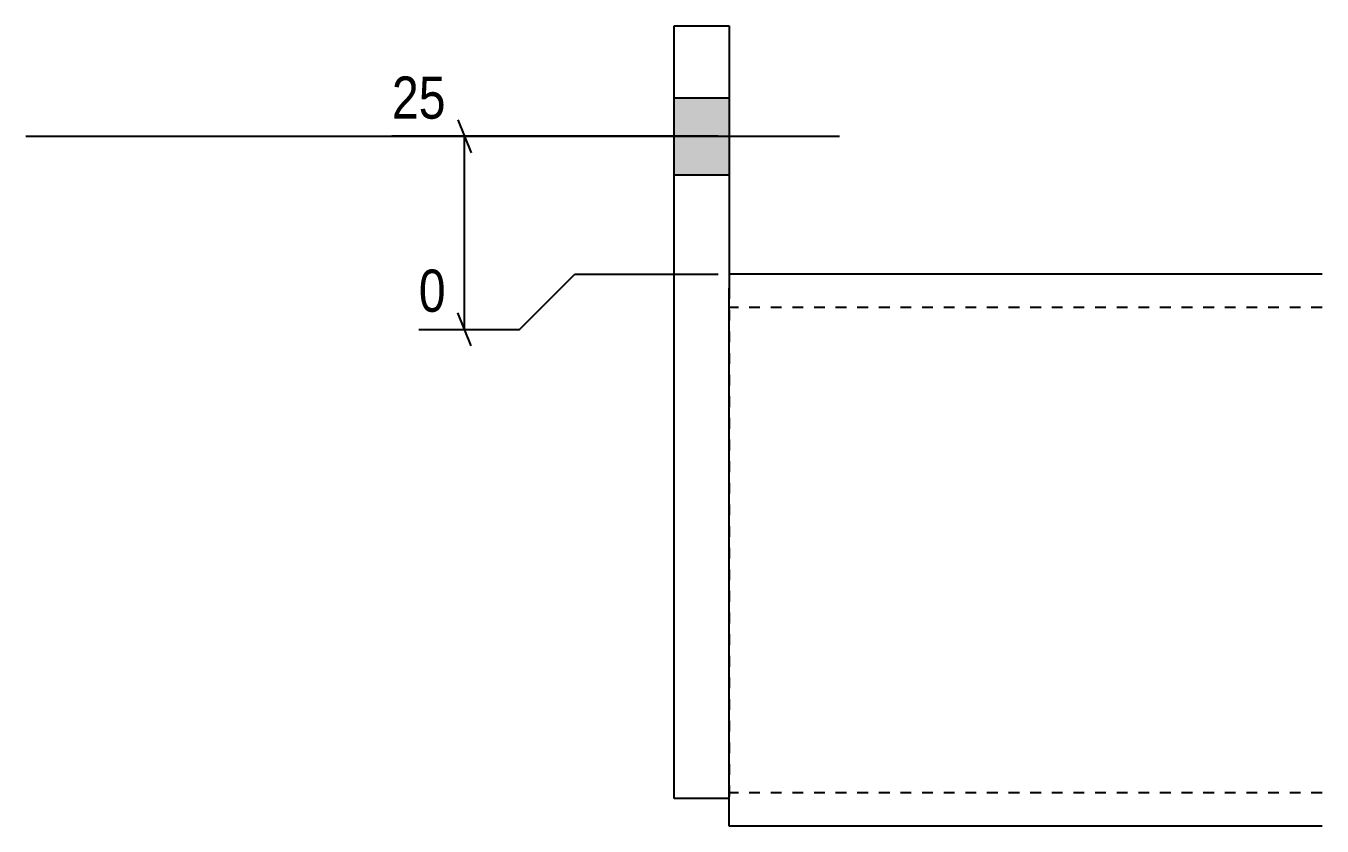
# Model space of a CAD drawing. Header units: millimetres. Extents: x 14 to 22894, y -8 to 835.
# Drawn here: x 12256.9 to 12491.9, y 22.3 to 167.3 of the extents above; entities that cross this region are included whole.
import ezdxf

# ---------------------------------------------------------------- set-up
doc = ezdxf.new("R2010")
doc.units = ezdxf.units.MM
doc.linetypes.add('DXK_LINE_DOT2', pattern=[3.9198, 1.9599, -1.9599])
doc.layers.add('MÅLSÆTNING', color=7, linetype='Continuous')
doc.layers.add('STÅL', color=7, linetype='Continuous')
doc.styles.add('Arial Narrow', font='ARIALN.TTF', dxfattribs={"height": 0.2})

msp = doc.modelspace()

# ---------------------------------------------------------------- hatches: boundary and pattern name
at = {"layer": 'STÅL', "linetype": 'Continuous'}
msp.add_hatch(color=96, dxfattribs=at).paths.add_polyline_path([(12374.4, 154.3), (12374.4, 140.3), (12384.4, 140.3), (12384.4, 154.3)])
msp.add_hatch(color=96, dxfattribs=at).paths.add_polyline_path([(12374.4, 154.3), (12374.4, 140.3), (12384.4, 140.3), (12384.4, 154.3)])

# ---------------------------------------------------------------- linework, layer by layer
at = {"layer": 'MÅLSÆTNING', "color": 7, "linetype": 'Continuous'}
for p, q in [((12335.2, 150.3), (12337.6, 144.3)), ((12382.4, 147.3), (12323.25, 147.3)), ((12336.4, 112.3), (12336.4, 147.3)), ((12346.4, 112.3), (12356.4, 122.3)), ((12356.4, 122.3), (12382.4, 122.3)), ((12337.6, 109.3), (12335.2, 115.3)), ((12328.12, 112.3), (12346.4, 112.3))]:
    msp.add_line(p, q, dxfattribs=at)
at = {"layer": 'STÅL', "color": 2, "linetype": 'Continuous'}
for p, q in [((12374.4, 167.3), (12384.4, 167.3)), ((12374.4, 27.3), (12374.4, 167.3)), ((12384.4, 167.3), (12384.4, 119.78)), ((12491.9, 122.3), (12384.4, 122.3)), ((12384.4, 22.3), (12384.4, 119.78)), ((12384.4, 27.3), (12374.4, 27.3)), ((12491.9, 22.3), (12384.4, 22.3))]:
    msp.add_line(p, q, dxfattribs=at)
at = {"layer": 'STÅL', "color": 7, "linetype": 'DXK_LINE_DOT2'}
for p, q in [((12374.4, 27.3), (12374.4, 167.3)), ((12384.4, 122.3), (12384.4, 119.78)), ((12384.4, 119.78), (12384.4, 27.3)), ((12491.9, 116.3), (12384.4, 116.3)), ((12491.9, 28.3), (12384.4, 28.3)), ((12384.4, 22.3), (12384.4, 23.21))]:
    msp.add_line(p, q, dxfattribs=at)
at = {"layer": 'STÅL', "color": 96, "linetype": 'Continuous'}
for p, q in [((12374.4, 154.3), (12384.4, 154.3)), ((12374.4, 154.3), (12384.4, 154.3)), ((12256.9, 147.3), (12404.4, 147.3)), ((12256.9, 147.3), (12404.4, 147.3)), ((12374.4, 140.3), (12384.4, 140.3)), ((12374.4, 140.3), (12384.4, 140.3))]:
    msp.add_line(p, q, dxfattribs=at)

# ---------------------------------------------------------------- next in the draw order: wipeouts: each hides what was drawn before it
at = {"color": 0, "linetype": 'Continuous'}
for points in [[(12334.6, 148.9), (12334.6, 160.1), (12321.65, 160.1), (12321.65, 148.9)], [(12334.6, 113.9), (12334.6, 125.1), (12326.52, 125.1), (12326.52, 113.9)]]:
    msp.add_wipeout(points, dxfattribs=at).dxf.layer = 'MÅLSÆTNING'

# ---------------------------------------------------------------- next in the draw order: texts
at = {"layer": 'MÅLSÆTNING', "color": 3, "linetype": 'Continuous', "style": 'Arial Narrow'}
for s, height, p in [('25', 7.635, (12323.25, 150.5)), ('0', 7.64, (12328.12, 115.5))]:
    msp.add_text(s, height=height, dxfattribs=at).set_placement(p)

doc.saveas('drawing.dxf')
